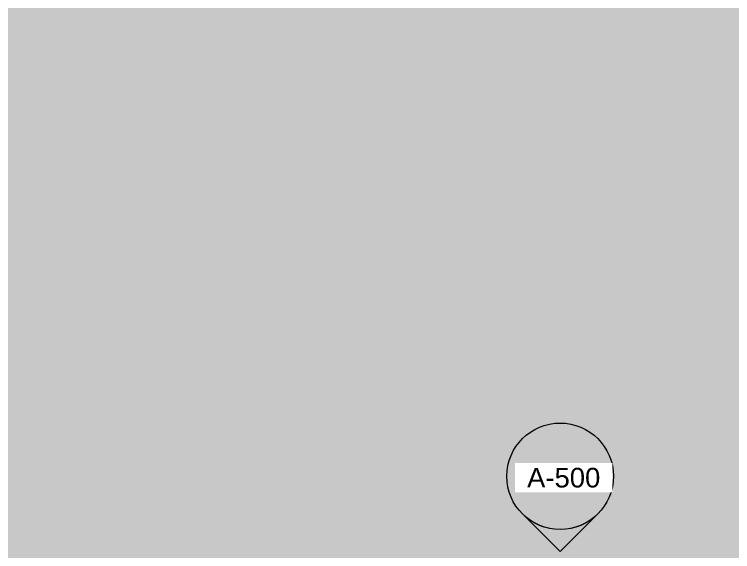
# Model space of a CAD drawing. Header units: inches. Extents: x -214893 to 4535, y -128673 to 1725.
# Drawn here: x 275 to 1138, y -154 to 492 of the extents above; entities that cross this region are included whole.
import ezdxf

# ---------------------------------------------------------------- set-up
doc = ezdxf.new("R2010")
doc.units = ezdxf.units.IN
doc.header["$MEASUREMENT"] = 0
doc.layers.add('A-DETL-GENF', color=92, linetype='Continuous', lineweight=9)
doc.layers.add('G-ANNO-SYMB', color=111, linetype='Continuous', lineweight=9)
doc.styles.add('Arial', font='arial.ttf', dxfattribs={"height": 23.60479})

# ---------------------------------------------------------------- blocks, each defined once
blk = doc.blocks.new('Elevation - Filled Arrow-152140-Floor Plan - Warehouse')
at = {"layer": 'G-ANNO-SYMB'}
blk.add_circle((0, 0), 0.25, dxfattribs=at)
blk = doc.blocks.new('Elevation - Filled Arrow-151867-Floor Plan - Warehouse')
at = {"layer": 'G-ANNO-SYMB'}
h = blk.add_hatch(color=256, dxfattribs=at)
edge = h.paths.add_edge_path(flags=0)
edge.add_line((0, 0.3536), (0.1768, 0.1768))
edge.add_arc((0, 0), 0.25, 45, 135)
edge.add_line((-0.1768, 0.1768), (0, 0.3536))
for p, q in [((0, 0.3536), (-0.1768, 0.1768)), ((0, 0.3536), (-0.1768, 0.1768)), ((0.1768, 0.1768), (0, 0.3536)), ((0.1768, 0.1768), (0, 0.3536))]:
    blk.add_line(p, q, dxfattribs=at)
blk.add_arc((0, 0), 0.25, 45, 135, dxfattribs=at)

msp = doc.modelspace()

# ---------------------------------------------------------------- hatches: boundary and pattern name
at = {"layer": 'A-DETL-GENF'}
h = msp.add_hatch(color=7, dxfattribs=at)
h.paths.add_polyline_path([(3555.26, -687.96), (4511.44, -687.96), (4511.44, 1701.04), (-2108, 1701.04), (-2108, -687.96), (2852.17, -687.96)], flags=0)
h.paths.add_polyline_path([(-1744.12, -329.46), (-1744.12, -329.46), (-1744.12, -325.96)], flags=0)

# ---------------------------------------------------------------- block references
at = {"layer": 'G-ANNO-SYMB', "xscale": 255.9999999999999, "yscale": 255.9999999999999, "zscale": 255.9999999999999}
msp.add_blockref('Elevation - Filled Arrow-152140-Floor Plan - Warehouse', (931.18, -63.33), dxfattribs=at)
at = {"layer": 'G-ANNO-SYMB', "extrusion": (0, 0, -1), "xscale": 255.9999999999999, "yscale": 255.9999999999999, "zscale": 255.9999999999999, "rotation": 180}
msp.add_blockref('Elevation - Filled Arrow-151867-Floor Plan - Warehouse', (-931.18, -63.33), dxfattribs=at)

# ---------------------------------------------------------------- next in the draw order: texts
at = {"layer": 'G-ANNO-SYMB', "insert": (935.44, -53.16), "char_height": 23.605, "width": 104.832, "attachment_point": 2, "line_spacing_factor": 0.938532, "style": 'Arial', "bg_fill": 3, "box_fill_scale": 1.25, "bg_fill_color": 0, "bg_fill_transparency": 0}
msp.add_mtext('A-500', dxfattribs=at)

doc.saveas('drawing.dxf')
